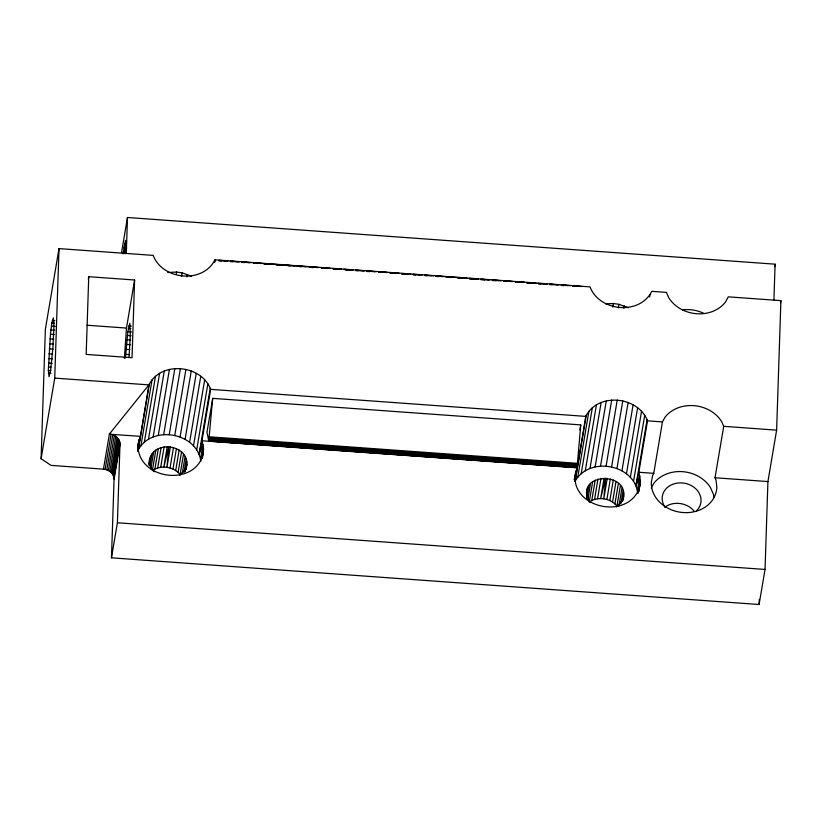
<?xml version="1.0" encoding="UTF-8"?>
<svg xmlns="http://www.w3.org/2000/svg" width="822" height="822" viewBox="0 0 822 822"><rect width="100%" height="100%" fill="white"/><g stroke="black" fill="none" stroke-linecap="round" stroke-linejoin="round"><path stroke-width="1.23" d="M48.354 370.434L50.45 334.246L51.858 322.954L53.389 317.775L53.933 325.676L52.896 348.158L50.666 370.013L49.043 376.784L48.354 370.434L50.902 370.619M41.1 458.748L45.374 329.232L59.009 248.593L153.169 255.385C162.468 280.045 202.839 284.093 214.953 259.834L590.011 286.878C599.31 311.538 639.691 315.586 651.795 291.327L666.416 292.385L668.81 297.821A32.911 27.691 9.6 0 0 725.559 301.91L728.292 296.845L780.9 300.636L776.626 430.142L767.933 481.569L765.035 569.451L759.096 604.509L111.473 557.819L114.073 479.195C114.176 473.575 108.72 469.434 103.459 469.157L51.036 465.375L41.1 458.748L54.735 378.11L59.009 248.593M88.735 276.706L86.176 354.405L132.044 357.714L134.603 280.004L88.735 276.706L88.303 279.233M111.473 557.819L117.402 522.761L120.002 444.127C120.104 438.516 114.648 434.376 109.388 434.098L103.459 469.157M126.311 253.001L127.482 217.491L775.105 264.181L773.923 299.835M759.096 604.509L759.271 599.382M125.54 252.272L125.499 240.373L122.981 253.936M124.975 253.772L124.985 248.491L123.916 253.525M125.427 358.063L127.831 331.656L129.845 323.293L130.318 334.914L129.044 357.406M124.379 358.371L126.475 328.07L134.603 280.004M149.131 465.344C147.076 437.674 193.951 442.986 186.029 469.218M202.346 458.532L203.558 448.976L201.976 440.767L210.679 389.351C201.369 364.68 161.009 360.632 148.895 384.891L109.388 434.098M622.871 500.711C632.293 469.311 571.413 472.825 590.278 502.519M638.982 491.237L640.4 480.469L638.828 472.26L647.52 420.843C638.221 396.173 597.851 392.125 585.747 416.384L575.102 481.353C588.881 456.097 633.947 464.029 637.656 492.717M208.757 441.054L212.703 398.362L580.753 424.902L577.383 464.153L576.797 467.584L208.757 441.054L206.969 432.259L212.703 398.362M214.778 262.023L214.932 260.893M200.815 461.224C197.095 432.536 152.039 424.604 138.25 449.86L148.895 384.891L54.735 378.11M121.543 252.549L127.482 217.491M105.154 469.393L111.093 434.335L140.202 436.318L137.716 448.267M106.819 469.855L112.748 434.787M108.381 470.523L114.309 435.455M109.819 471.386L115.748 436.328M111.083 472.424L117.022 437.355M112.162 473.606L118.091 438.547M113.015 474.911L118.954 439.842M113.631 476.298L119.56 441.239M113.981 477.736L119.909 442.678M114.073 479.195L120.002 444.127M137.675 446.685L140.202 436.318M137.716 446.942L138.949 439.636M137.757 451.412L138.086 444.25M138.25 449.86L149.419 383.833M140.891 445.843L152.06 379.805M144.323 442.298L155.492 376.26M176.175 274.466L176.586 272.031L182.104 272.832L191.444 276.243M148.443 439.328L159.612 373.291M153.139 437.016L164.297 370.989M149.152 463.885L149.964 459.077M149.285 464.933L150.714 456.518M181.487 276.48L182.104 272.832M149.933 466.156L151.967 454.124M150.847 468.817L153.693 451.977M155.841 450.117L152.378 470.574C160.845 464.625 173.617 466.557 180.09 474.582L183.553 454.124M158.266 435.444L169.424 369.417M187.036 276.839L187.447 274.404M154.885 469.074L158.348 448.627M157.68 467.975L161.143 447.517M163.681 434.653L174.85 368.616M160.68 467.297L164.133 446.849M167.256 446.613L163.794 467.071L168.829 446.675L166.948 467.297L170.401 446.849M169.229 434.653L180.398 368.616M174.757 435.444L185.916 369.417M170.031 467.975L173.493 447.517M172.969 469.074L176.432 448.627M180.09 437.016L191.259 370.989M175.682 470.574L179.134 450.117M178.076 472.424L181.539 451.977M214.521 262.341L214.953 259.834M185.094 439.328L196.263 373.291M182.279 473.359L185.125 456.518M183.974 472.311L186.214 459.077M189.605 442.298L200.774 376.26M184.94 471.91L186.841 464.409M185.166 471.355L186.8 461.728M185.947 469.434L186.358 467.019M193.509 445.843L204.678 379.805M196.694 449.86L207.863 383.833M200.537 458.861L203.003 444.25L199.058 454.247L210.227 388.21M201.914 458.717L203.558 448.976M579.9 429.916L580.753 424.902M574.321 479.401L577.044 467.81L201.976 440.767L199.058 454.247M574.352 479.647L575.79 471.129M575.102 481.353L586.271 415.326M577.743 477.335L588.912 411.298M581.175 473.791L592.333 407.753M612.811 307.171L613.428 303.524L618.956 304.315L628.285 307.736M585.285 470.821L596.453 404.784M589.98 468.509L601.149 402.482M586.405 492.974L586.805 490.57M586.538 494.022L587.555 488.011M618.339 307.973L618.956 304.315M586.497 498.307L586.898 495.902M586.785 497.649L588.819 485.617M587.894 499.108L590.545 483.47M592.683 481.61L589.23 502.067C597.697 496.118 610.458 498.05 616.932 506.075L620.394 485.617M595.107 466.937L606.276 400.91M623.877 308.332L624.288 305.897M591.737 500.567L595.19 480.12M594.522 499.468L597.984 479.01M600.522 466.146L611.691 400.108M597.522 498.79L600.985 478.342M604.098 478.106L600.646 498.564L605.68 478.168L603.79 498.79L607.253 478.342M606.071 466.146L617.24 400.108M611.599 466.937L622.768 400.91M606.883 499.468L610.335 479.01M609.821 500.567L613.284 480.11M616.942 468.509L628.111 402.482M612.524 502.067L615.986 481.61M649.637 296.948L650.058 294.451M614.918 503.917L618.38 483.47M621.935 470.821L633.104 404.784M618.915 506.054L621.966 488.011M620.826 503.804L623.066 490.57M626.456 473.78L637.625 407.753M622.213 501.646L623.641 493.221M630.361 477.335L641.53 411.298M633.536 481.353L644.705 415.326M637.379 490.354L639.855 475.743L635.899 485.74L647.068 419.703M638.067 493.323L640.009 485.155M638.55 491.422L640.4 480.469M653.747 473.338L662.45 421.912L664.864 417.453A32.911 27.691 9.6 0 1 721.603 421.542L723.72 426.33L715.017 477.757L715.962 479.894L716.846 487.158A32.911 27.691 9.6 0 1 683.164 512.548A32.911 27.691 9.6 0 1 651.312 482.432L652.668 475.332L653.747 473.338L638.828 472.26L635.899 485.74M774.673 266.677L775.105 264.181M780.479 303.143L780.9 300.636M623.682 495.902L622.192 500.999L616.418 506.969M574.568 479.76L577.044 467.81M203.168 453.662C195.852 485.812 142.134 480.665 138.168 448.976M638.694 489.665C626.097 519.268 573.294 508.386 574.938 475.743M651.281 487.949L653.696 483.48A32.911 27.691 9.6 0 1 710.434 487.569L713.496 494.505L713.804 497.094M185.351 469.506L179.576 475.476M167.78 272.503L176.586 272.031M605.711 303.842L613.428 303.524M124.605 243.528L126.424 243.651M124.132 246.127L125.951 246.261M123.855 247.812L126.588 248.018M218.971 260.348L227.971 260.975M230.479 261.17L239.479 261.807M241.976 262.002L250.977 262.639M253.474 262.835L318.71 267.52M321.207 267.715L330.208 268.342M332.715 268.547L341.705 269.174M344.213 269.369L353.213 270.006M355.71 270.202L364.711 270.839M367.218 271.034L376.209 271.661M378.716 271.856L387.717 272.493M390.214 272.688L399.215 273.325M401.722 273.521L410.723 274.147M413.219 274.343L422.22 274.98M424.717 275.175L433.718 275.812M436.225 276.007L466.947 278.206M469.444 278.401L478.445 279.038M480.952 279.233L489.953 279.86M492.45 280.055L501.451 280.692M503.948 280.888L512.949 281.525M515.456 281.72L524.457 282.347M526.953 282.542L535.954 283.179M538.461 283.374L547.452 284.011M549.959 284.207L558.96 284.833M561.457 285.029L570.458 285.666M572.965 285.861L581.955 286.498M218.909 260.492L226.738 261.006M230.417 261.314L238.236 261.838M241.915 262.146L249.744 262.67M253.412 262.978L261.242 263.492M263.636 263.718L271.466 264.232M275.298 264.509L282.963 265.064M286.806 265.342L294.471 265.886M298.304 266.164L305.969 266.718M309.802 266.996L317.477 267.551M321.31 267.828L328.975 268.373M332.807 268.65L340.472 269.205M344.305 269.482L351.98 270.037M355.649 270.346L363.478 270.87M367.157 271.178L374.976 271.692M378.654 272.01L386.484 272.524M390.152 272.832L397.982 273.356M401.66 273.664L409.479 274.178M413.158 274.497L419.703 274.918M424.655 275.319L431.211 275.75M436.163 276.151L442.709 276.572M446.387 276.891L454.206 277.404M457.885 277.713L465.714 278.237M469.383 278.545L477.212 279.069M480.891 279.377L488.71 279.891M492.388 280.21L500.218 280.723M503.886 281.032L511.716 281.556M515.394 281.864L523.224 282.378M526.892 282.696L534.721 283.21M538.389 283.518L546.219 284.042M549.897 284.35L557.727 284.864M561.395 285.183L567.951 285.604M572.903 286.005L579.448 286.436M218.847 260.769L221.395 260.954M230.345 261.591L232.903 261.776M241.843 262.424L244.401 262.608M253.351 263.256L255.899 263.441M264.848 264.078L267.407 264.263M276.346 264.91L278.905 265.095M287.854 265.742L290.402 265.927M299.352 266.575L301.91 266.749M310.85 267.397L313.408 267.582M322.358 268.229L324.906 268.414M333.855 269.061L336.414 269.246M345.353 269.883L347.912 270.068M355.577 270.623L358.135 270.808M367.085 271.455L369.643 271.64M378.582 272.277L381.141 272.462M390.08 273.11L392.639 273.294M401.588 273.942L404.147 274.127M413.086 274.774L415.644 274.949M424.594 275.596L427.142 275.781M436.092 276.428L438.65 276.613M446.315 277.168L450.148 277.446M457.813 277.99L461.645 278.268M469.321 278.822L473.153 279.1M480.819 279.655L484.651 279.932M492.316 280.477L496.149 280.754M503.824 281.309L506.373 281.494M515.322 282.141L517.881 282.326M526.82 282.963L529.378 283.148M538.328 283.796L540.876 283.98M549.826 284.628L552.384 284.813M561.323 285.46L563.882 285.635M572.831 286.282L575.379 286.467M52.3 320.467L54.848 320.652M128.746 325.974L131.304 326.159M86.978 325.224L126.475 328.07M51.858 322.954L54.406 323.138M128.304 328.471L130.862 328.656M51.385 326.149L55.208 326.426M127.831 331.656L131.674 331.934M50.913 329.951L54.735 330.228M127.359 335.458L131.201 335.736M50.45 334.246L54.273 334.523M126.896 339.753L130.739 340.031M49.998 338.921L53.82 339.188M126.444 344.428L130.287 344.706M49.587 343.822L53.409 344.099M126.033 349.34L129.876 349.617M49.217 348.836L53.04 349.114M125.663 354.344L129.506 354.621M48.899 353.799L52.721 354.077M48.652 358.567L52.474 358.844M48.477 363.016L52.3 363.293M48.375 367.013L50.923 367.198M48.416 373.198L50.964 373.383M210.679 389.351L585.747 416.384M647.52 420.843L662.45 421.912M723.72 426.33L776.626 430.142M209.415 436.801L577.455 463.331M209.333 437.623L577.383 464.153M209.261 438.393L577.301 464.923M209.178 439.092L577.219 465.622M209.096 439.708L577.136 466.238M209.014 440.222L577.065 466.752M208.942 440.623L576.982 467.153M208.87 440.9L576.91 467.43M715.017 477.757L767.933 481.569M117.402 522.761L765.035 569.451M154.033 471.787L150.888 467.019L149.738 461.728M682.352 309.853A32.911 27.691 9.6 0 1 703.817 313.357M664.988 507.071A19.523 16.43 9.6 0 1 694.066 511.15M664.998 507.184A19.523 16.43 9.6 0 1 669.745 485.761A19.523 16.43 9.6 0 1 695.638 488.658A19.523 16.43 9.6 0 1 696.522 510.719"/></g></svg>
